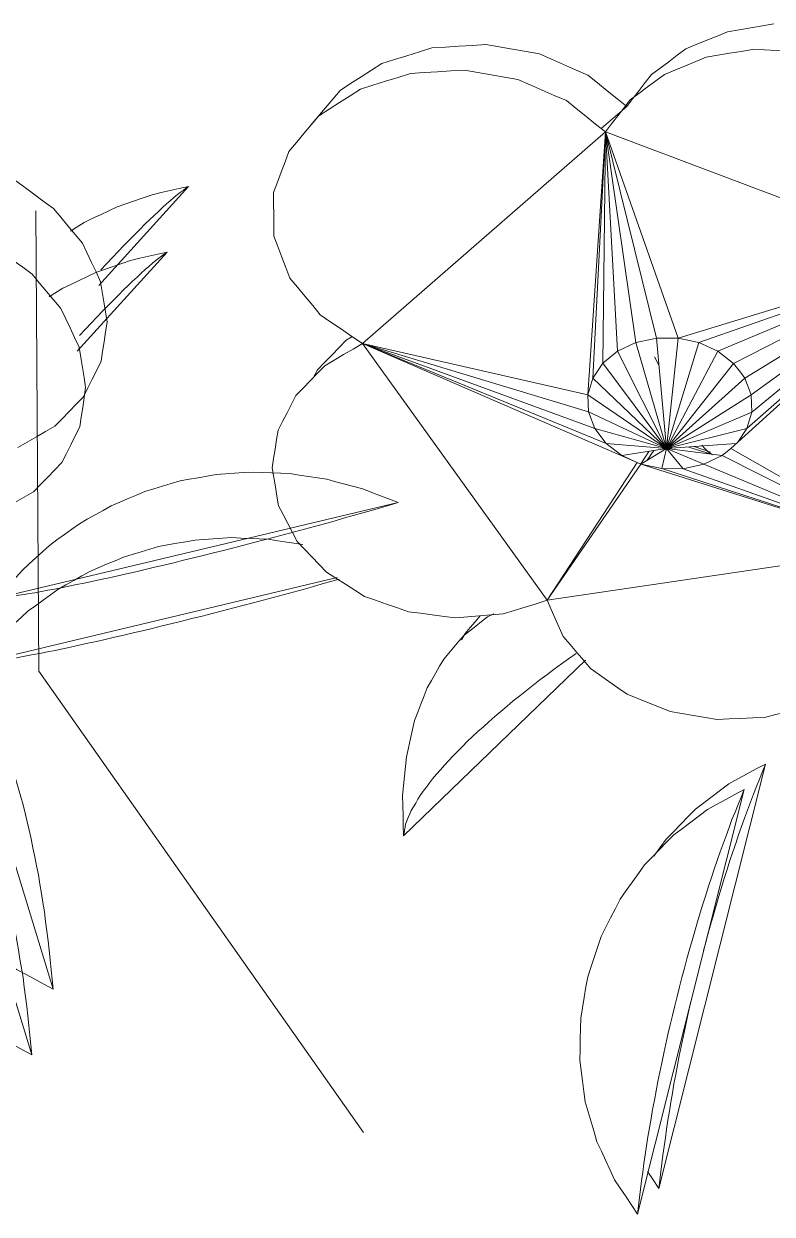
# Model space of a CAD drawing. Header units: metres. Extents: x -18.34 to -13.25, y -25.49 to -16.26.
# Drawn here: x -14.5448 to -14.4685, y -20.1465 to -20.0253 of the extents above; entities that cross this region are included whole.
import ezdxf

# ---------------------------------------------------------------- set-up
doc = ezdxf.new("R2010")
doc.units = ezdxf.units.M
doc.layers.add('Importações nas famílias', color=7, linetype='Continuous', lineweight=5)
doc.layers.add('Vegetação', color=7, linetype='Continuous', lineweight=5)

# ---------------------------------------------------------------- blocks, each defined once
blk = doc.blocks.new('Planta_pergolado_12200 - plantas pergolado_skp_Component_12-V847-Pavimento 02 - Executivo')
at = {"layer": 'Importações nas famílias', "color": 9}
blk.add_line((0.56316, 0.17876), (0.60641, 0.18961), dxfattribs=at)
at = {"layer": 'Importações nas famílias', "color": 9, "flags": 128}
for points in [[(0.60335, 0.18838), (0.60411, 0.18869), (0.60488, 0.189), (0.60564, 0.1893), (0.60641, 0.18961)], [(0.60641, 0.18961), (0.6059, 0.18868), (0.6054, 0.18774), (0.60489, 0.1868), (0.60438, 0.18587)], [(0.60006, 0.18717), (0.60088, 0.18747), (0.6017, 0.18778), (0.60253, 0.18808), (0.60335, 0.18838)], [(0.59657, 0.18599), (0.59744, 0.18629), (0.59831, 0.18658), (0.59919, 0.18688), (0.60006, 0.18717)], [(0.59293, 0.18486), (0.59384, 0.18514), (0.59475, 0.18542), (0.59566, 0.18571), (0.59657, 0.18599)], [(0.60438, 0.18587), (0.60374, 0.18502), (0.6031, 0.18417), (0.60245, 0.18332), (0.60181, 0.18247)], [(0.58917, 0.18378), (0.59011, 0.18405), (0.59105, 0.18432), (0.59199, 0.18459), (0.59293, 0.18486)], [(0.58534, 0.18278), (0.5863, 0.18303), (0.58725, 0.18328), (0.58821, 0.18353), (0.58917, 0.18378)], [(0.58147, 0.18185), (0.58244, 0.18208), (0.58341, 0.18231), (0.58437, 0.18255), (0.58534, 0.18278)], [(0.60181, 0.18247), (0.60104, 0.18172), (0.60027, 0.18097), (0.59951, 0.18023), (0.59874, 0.17948)], [(0.57382, 0.18028), (0.57477, 0.18047), (0.57572, 0.18065), (0.57667, 0.18083), (0.57762, 0.18102)], [(0.57762, 0.18102), (0.57858, 0.18123), (0.57955, 0.18143), (0.58051, 0.18164), (0.58147, 0.18185)], [(0.56655, 0.17915), (0.56744, 0.17928), (0.56833, 0.17941), (0.56922, 0.17953), (0.57012, 0.17966)], [(0.57012, 0.17966), (0.57104, 0.17982), (0.57197, 0.17997), (0.57289, 0.18013), (0.57382, 0.18028)], [(0.59874, 0.17948), (0.59787, 0.17886), (0.597, 0.17823), (0.59613, 0.17761), (0.59525, 0.17699)], [(0.56316, 0.17876), (0.56401, 0.17886), (0.56485, 0.17896), (0.5657, 0.17905), (0.56655, 0.17915)], [(0.56667, 0.17641), (0.5658, 0.177), (0.56492, 0.17759), (0.56404, 0.17818), (0.56316, 0.17876)], [(0.57052, 0.17462), (0.56956, 0.17507), (0.5686, 0.17551), (0.56764, 0.17596), (0.56667, 0.17641)], [(0.59525, 0.17699), (0.5943, 0.1765), (0.59334, 0.17601), (0.59238, 0.17553), (0.59143, 0.17504)], [(0.57461, 0.17343), (0.57359, 0.17373), (0.57257, 0.17402), (0.57154, 0.17432), (0.57052, 0.17462)], [(0.59143, 0.17504), (0.59041, 0.1747), (0.58939, 0.17436), (0.58837, 0.17402), (0.58735, 0.17369)], [(0.57884, 0.17287), (0.57779, 0.17301), (0.57673, 0.17315), (0.57567, 0.17329), (0.57461, 0.17343)], [(0.58735, 0.17369), (0.5863, 0.1735), (0.58524, 0.17332), (0.58418, 0.17314), (0.58313, 0.17296)], [(0.58313, 0.17296), (0.58206, 0.17294), (0.58099, 0.17291), (0.57992, 0.17289), (0.57884, 0.17287)]]:
    blk.add_lwpolyline(points, dxfattribs=at)
blk = doc.blocks.new('Planta_pergolado_12200 - plantas pergolado_skp_Component_12-V849-Pavimento 02 - Executivo')
at = {"layer": 'Importações nas famílias', "color": 9}
blk.add_line((0.64082, 0.18596), (0.6405, 0.18638), dxfattribs=at)
at = {"layer": 'Importações nas famílias', "color": 9, "flags": 128}
blk.add_lwpolyline([(0.64148, 0.1853), (0.64115, 0.18563), (0.64082, 0.18596)], dxfattribs=at)
blk = doc.blocks.new('Planta_pergolado_12200 - plantas pergolado_skp_Component_12-V851-Pavimento 02 - Executivo')
at = {"layer": 'Importações nas famílias', "color": 9}
for p, q in [((0.60168, 0.1549), (0.61958, 0.17345)), ((0.61974, 0.17172), (0.62028, 0.1725)), ((0.62431, 0.16412), (0.62399, 0.16345))]:
    blk.add_line(p, q, dxfattribs=at)
at = {"layer": 'Importações nas famílias', "color": 9, "flags": 128}
for points in [[(0.61757, 0.16879), (0.61811, 0.16952), (0.61866, 0.17025), (0.6192, 0.17099), (0.61974, 0.17172)], [(0.61543, 0.16607), (0.61596, 0.16675), (0.6165, 0.16743), (0.61704, 0.16811), (0.61757, 0.16879)], [(0.61332, 0.16359), (0.61385, 0.16421), (0.61437, 0.16483), (0.6149, 0.16545), (0.61543, 0.16607)], [(0.61129, 0.16138), (0.6118, 0.16194), (0.61231, 0.16249), (0.61281, 0.16304), (0.61332, 0.16359)], [(0.62399, 0.16345), (0.62352, 0.16286), (0.62306, 0.16226), (0.62259, 0.16167), (0.62212, 0.16107)], [(0.60934, 0.15947), (0.60983, 0.15995), (0.61032, 0.16043), (0.6108, 0.16091), (0.61129, 0.16138)], [(0.62212, 0.16107), (0.62151, 0.16055), (0.62091, 0.16004), (0.6203, 0.15952), (0.6197, 0.15901)], [(0.60751, 0.15787), (0.60797, 0.15827), (0.60843, 0.15867), (0.60888, 0.15907), (0.60934, 0.15947)], [(0.6197, 0.15901), (0.61897, 0.15858), (0.61824, 0.15816), (0.61751, 0.15774), (0.61678, 0.15731)], [(0.60581, 0.1566), (0.60623, 0.15692), (0.60666, 0.15723), (0.60709, 0.15755), (0.60751, 0.15787)], [(0.60426, 0.15568), (0.60465, 0.15591), (0.60504, 0.15614), (0.60542, 0.15637), (0.60581, 0.1566)], [(0.61678, 0.15731), (0.61595, 0.15699), (0.61511, 0.15667), (0.61428, 0.15635), (0.61344, 0.15603)], [(0.60288, 0.15511), (0.60322, 0.15525), (0.60357, 0.15539), (0.60392, 0.15553), (0.60426, 0.15568)], [(0.61344, 0.15603), (0.61252, 0.15582), (0.6116, 0.15561), (0.61067, 0.1554), (0.60975, 0.15519)], [(0.60168, 0.1549), (0.60198, 0.15496), (0.60228, 0.15501), (0.60258, 0.15506), (0.60288, 0.15511)], [(0.6058, 0.15481), (0.60477, 0.15484), (0.60374, 0.15486), (0.60271, 0.15488), (0.60168, 0.1549)], [(0.60975, 0.15519), (0.60876, 0.1551), (0.60778, 0.155), (0.60679, 0.15491), (0.6058, 0.15481)]]:
    blk.add_lwpolyline(points, dxfattribs=at)
blk = doc.blocks.new('Planta_pergolado_12200 - plantas pergolado_skp_Component_17-V857-Pavimento 02 - Executivo')
at = {"layer": 'Importações nas famílias', "color": 9}
for p, q in [((0.81532, 0.27461), (0.79593, 0.25328)), ((0.81532, 0.27461), (0.79794, 0.25492)), ((0.81532, 0.27461), (0.79963, 0.25541)), ((0.81532, 0.27461), (0.80138, 0.25534)), ((0.81532, 0.27461), (0.80307, 0.25471)), ((0.81532, 0.27461), (0.80459, 0.25355)), ((0.81532, 0.27461), (0.80583, 0.25195)), ((0.81532, 0.27461), (0.80671, 0.25002)), ((0.80716, 0.24789), (0.81532, 0.27461)), ((0.81532, 0.27461), (0.82816, 0.24049)), ((0.78046, 0.23455), (0.78584, 0.27093)), ((0.79386, 0.24842), (0.78584, 0.27093)), ((0.78584, 0.27093), (0.79387, 0.24623)), ((0.79431, 0.25052), (0.78584, 0.27093)), ((0.79519, 0.25238), (0.78584, 0.27093)), ((0.79593, 0.25328), (0.78584, 0.27093)), ((0.78584, 0.27093), (0.79432, 0.24409)), ((0.79963, 0.25541), (0.79591, 0.24672)), ((0.80138, 0.25534), (0.79591, 0.24672)), ((0.79591, 0.24672), (0.79794, 0.25492)), ((0.79591, 0.24672), (0.80307, 0.25471)), ((0.79794, 0.25492), (0.79656, 0.25397)), ((0.79963, 0.25541), (0.79794, 0.25492)), ((0.80138, 0.25534), (0.79963, 0.25541)), ((0.80307, 0.25471), (0.80138, 0.25534)), ((0.80368, 0.25425), (0.80307, 0.25471)), ((0.79642, 0.25382), (0.79591, 0.24672)), ((0.80459, 0.25355), (0.79591, 0.24672)), ((0.80459, 0.25355), (0.80368, 0.25425)), ((0.80583, 0.25195), (0.80459, 0.25355)), ((0.79519, 0.25238), (0.79431, 0.25052)), ((0.79593, 0.25328), (0.79519, 0.25238)), ((0.79591, 0.24672), (0.79519, 0.25238)), ((0.79591, 0.24672), (0.80583, 0.25195)), ((0.80671, 0.25002), (0.80583, 0.25195)), ((0.79431, 0.25052), (0.79386, 0.24842)), ((0.79591, 0.24672), (0.79431, 0.25052)), ((0.79591, 0.24672), (0.80671, 0.25002)), ((0.80716, 0.24789), (0.80671, 0.25002)), ((0.79591, 0.24672), (0.79386, 0.24842)), ((0.79386, 0.24842), (0.79387, 0.24623)), ((0.79591, 0.24672), (0.80716, 0.24789)), ((0.80716, 0.24569), (0.80716, 0.24789)), ((0.80716, 0.24789), (0.82816, 0.24049)), ((0.79591, 0.24672), (0.79387, 0.24623)), ((0.79387, 0.24623), (0.79432, 0.24409)), ((0.79591, 0.24672), (0.79432, 0.24409)), ((0.79591, 0.24672), (0.7952, 0.24216)), ((0.80716, 0.24569), (0.79591, 0.24672)), ((0.79591, 0.24672), (0.80671, 0.2436)), ((0.79591, 0.24672), (0.80584, 0.24173)), ((0.79591, 0.24672), (0.8046, 0.24023)), ((0.79591, 0.24672), (0.80309, 0.2392)), ((0.79591, 0.24672), (0.8014, 0.2387)), ((0.79591, 0.24672), (0.79965, 0.23877)), ((0.79591, 0.24672), (0.79796, 0.23941)), ((0.79591, 0.24672), (0.79644, 0.24056)), ((0.80707, 0.24527), (0.80671, 0.2436)), ((0.80707, 0.24527), (0.80716, 0.24569)), ((0.80716, 0.24569), (0.82816, 0.24049)), ((0.79432, 0.24409), (0.78046, 0.23455)), ((0.79432, 0.24409), (0.7945, 0.24371)), ((0.78046, 0.23455), (0.7945, 0.24371)), ((0.7945, 0.24371), (0.7952, 0.24216)), ((0.7945, 0.24371), (0.80662, 0.21573)), ((0.80671, 0.2436), (0.80584, 0.24173)), ((0.82816, 0.24049), (0.80671, 0.2436)), ((0.7952, 0.24216), (0.79644, 0.24056)), ((0.80584, 0.24173), (0.8046, 0.24023)), ((0.82816, 0.24049), (0.80584, 0.24173)), ((0.79644, 0.24056), (0.79796, 0.23941)), ((0.79644, 0.24056), (0.80662, 0.21573)), ((0.82816, 0.24049), (0.8014, 0.2387)), ((0.80309, 0.2392), (0.82816, 0.24049)), ((0.8046, 0.24023), (0.80309, 0.2392)), ((0.8046, 0.24023), (0.82816, 0.24049)), ((0.80662, 0.21573), (0.82816, 0.24049)), ((0.79796, 0.23941), (0.79965, 0.23877)), ((0.79796, 0.23941), (0.80662, 0.21573)), ((0.80309, 0.2392), (0.8014, 0.2387)), ((0.79965, 0.23877), (0.8014, 0.2387)), ((0.79965, 0.23877), (0.80662, 0.21573)), ((0.8014, 0.2387), (0.80662, 0.21573)), ((0.80662, 0.21573), (0.78046, 0.23455))]:
    blk.add_line(p, q, dxfattribs=at)
at = {"layer": 'Importações nas famílias', "color": 9, "flags": 128}
for points in [[(0.76971, 0.26129), (0.76941, 0.26015), (0.76911, 0.25901), (0.76882, 0.25786), (0.76852, 0.25672)], [(0.83657, 0.25549), (0.83652, 0.2567), (0.83647, 0.25792), (0.83642, 0.25913), (0.83636, 0.26035)], [(0.76852, 0.25672), (0.76847, 0.25551), (0.76842, 0.2543), (0.76837, 0.25309), (0.76832, 0.25188)], [(0.83577, 0.25077), (0.83597, 0.25195), (0.83617, 0.25313), (0.83637, 0.25431), (0.83657, 0.25549)], [(0.76832, 0.25188), (0.76852, 0.25068), (0.76873, 0.24948), (0.76893, 0.24829), (0.76913, 0.24709)], [(0.83401, 0.24651), (0.83445, 0.24757), (0.83489, 0.24864), (0.83533, 0.2497), (0.83577, 0.25077)], [(0.76913, 0.24709), (0.76957, 0.24599), (0.77002, 0.24489), (0.77046, 0.24379), (0.7709, 0.24269)], [(0.83142, 0.243), (0.83207, 0.24388), (0.83272, 0.24476), (0.83336, 0.24563), (0.83401, 0.24651)], [(0.7709, 0.24269), (0.77155, 0.24176), (0.7722, 0.24083), (0.77285, 0.2399), (0.7735, 0.23897)], [(0.82816, 0.24049), (0.82898, 0.24112), (0.82979, 0.24175), (0.8306, 0.24237), (0.83142, 0.243)], [(0.83135, 0.23651), (0.83055, 0.2375), (0.82976, 0.2385), (0.82896, 0.23949), (0.82816, 0.24049)], [(0.7735, 0.23897), (0.77432, 0.23828), (0.77513, 0.23759), (0.77595, 0.23689), (0.77676, 0.2362)], [(0.83351, 0.23158), (0.83297, 0.23281), (0.83243, 0.23404), (0.83189, 0.23528), (0.83135, 0.23651)], [(0.77676, 0.2362), (0.77768, 0.23578), (0.77861, 0.23537), (0.77953, 0.23496), (0.78046, 0.23455)], [(0.78046, 0.23455), (0.78011, 0.23343), (0.77976, 0.23231), (0.77942, 0.23119), (0.77907, 0.23007)], [(0.83446, 0.22613), (0.83423, 0.22749), (0.83399, 0.22886), (0.83375, 0.23022), (0.83351, 0.23158)], [(0.77907, 0.23007), (0.77897, 0.22886), (0.77887, 0.22766), (0.77877, 0.22645), (0.77867, 0.22525)], [(0.83412, 0.22062), (0.83421, 0.222), (0.83429, 0.22338), (0.83438, 0.22475), (0.83446, 0.22613)], [(0.77867, 0.22525), (0.77882, 0.22404), (0.77897, 0.22284), (0.77913, 0.22163), (0.77928, 0.22043)], [(0.77928, 0.22043), (0.77968, 0.2193), (0.78007, 0.21817), (0.78047, 0.21705), (0.78086, 0.21592)], [(0.83252, 0.21552), (0.83292, 0.2168), (0.83332, 0.21807), (0.83372, 0.21935), (0.83412, 0.22062)], [(0.78086, 0.21592), (0.78148, 0.21495), (0.78209, 0.21399), (0.7827, 0.21302), (0.78331, 0.21205)], [(0.80434, 0.21189), (0.80491, 0.21285), (0.80548, 0.21381), (0.80605, 0.21477), (0.80662, 0.21573)], [(0.80662, 0.21573), (0.80734, 0.21466), (0.80807, 0.21358), (0.8088, 0.21251), (0.80953, 0.21143)], [(0.8298, 0.21127), (0.83048, 0.21233), (0.83116, 0.2134), (0.83184, 0.21446), (0.83252, 0.21552)], [(0.78331, 0.21205), (0.7841, 0.2113), (0.78488, 0.21056), (0.78567, 0.20981), (0.78646, 0.20907)], [(0.80132, 0.20895), (0.80208, 0.20969), (0.80283, 0.21042), (0.80358, 0.21116), (0.80434, 0.21189)], [(0.80953, 0.21143), (0.81047, 0.21066), (0.8114, 0.20989), (0.81234, 0.20911), (0.81328, 0.20834)], [(0.82618, 0.20823), (0.82708, 0.20899), (0.82799, 0.20975), (0.82889, 0.21051), (0.8298, 0.21127)], [(0.78646, 0.20907), (0.78736, 0.20859), (0.78827, 0.20812), (0.78918, 0.20765), (0.79008, 0.20718)], [(0.79778, 0.20712), (0.79867, 0.20758), (0.79955, 0.20804), (0.80044, 0.2085), (0.80132, 0.20895)], [(0.81328, 0.20834), (0.81435, 0.20793), (0.81542, 0.20752), (0.81648, 0.20711), (0.81755, 0.2067)], [(0.82198, 0.20666), (0.82303, 0.20706), (0.82408, 0.20745), (0.82513, 0.20784), (0.82618, 0.20823)], [(0.79008, 0.20718), (0.79105, 0.20701), (0.79201, 0.20685), (0.79298, 0.20668), (0.79395, 0.20651)], [(0.79395, 0.20651), (0.7949, 0.20667), (0.79586, 0.20682), (0.79682, 0.20697), (0.79778, 0.20712)], [(0.81755, 0.2067), (0.81866, 0.20669), (0.81976, 0.20668), (0.82087, 0.20667), (0.82198, 0.20666)]]:
    blk.add_lwpolyline(points, dxfattribs=at)
blk = doc.blocks.new('Planta_pergolado_12200 - plantas pergolado_skp_Component_16-V2145-Pavimento 02 - Executivo')
for name, p in [('Planta_pergolado_12200 - plantas pergolado_skp_Component_17-V857-Pavimento 02 - Executivo', (0.12801, 0.01153)), ('Planta_pergolado_12200 - plantas pergolado_skp_Component_12-V847-Pavimento 02 - Executivo', (0.28278, 0.07654)), ('Planta_pergolado_12200 - plantas pergolado_skp_Component_12-V849-Pavimento 02 - Executivo', (0.28278, 0.07654)), ('Planta_pergolado_12200 - plantas pergolado_skp_Component_12-V851-Pavimento 02 - Executivo', (0.28278, 0.07654))]:
    blk.add_blockref(name, p)
blk = doc.blocks.new('Planta_pergolado_12200 - plantas pergolado_skp_Component_12-V887-Pavimento 02 - Executivo')
at = {"layer": 'Importações nas famílias', "color": 9}
blk.add_line((0.56577, 0.18094), (0.60901, 0.19179), dxfattribs=at)
at = {"layer": 'Importações nas famílias', "color": 9, "flags": 128}
for points in [[(0.60595, 0.19056), (0.60672, 0.19087), (0.60748, 0.19118), (0.60825, 0.19148), (0.60901, 0.19179)], [(0.60901, 0.19179), (0.60851, 0.19086), (0.608, 0.18992), (0.6075, 0.18898), (0.60699, 0.18805)], [(0.60266, 0.18935), (0.60349, 0.18965), (0.60431, 0.18996), (0.60513, 0.19026), (0.60595, 0.19056)], [(0.59918, 0.18817), (0.60005, 0.18847), (0.60092, 0.18876), (0.60179, 0.18906), (0.60266, 0.18935)], [(0.59554, 0.18704), (0.59645, 0.18732), (0.59736, 0.1876), (0.59827, 0.18789), (0.59918, 0.18817)], [(0.60699, 0.18805), (0.60635, 0.1872), (0.6057, 0.18635), (0.60506, 0.1855), (0.60442, 0.18465)], [(0.59178, 0.18596), (0.59272, 0.18623), (0.59366, 0.1865), (0.5946, 0.18677), (0.59554, 0.18704)], [(0.59, 0.18549), (0.59082, 0.18571), (0.59178, 0.18596)], [(0.58408, 0.18403), (0.58505, 0.18426), (0.58588, 0.18446)], [(0.60442, 0.18465), (0.60365, 0.1839), (0.60288, 0.18315), (0.60212, 0.18241), (0.60135, 0.18166)], [(0.57643, 0.18246), (0.57738, 0.18265), (0.57833, 0.18283), (0.57928, 0.18301), (0.58023, 0.1832)], [(0.58023, 0.1832), (0.58119, 0.18341), (0.58215, 0.18361), (0.58312, 0.18382), (0.58408, 0.18403)], [(0.57272, 0.18184), (0.57365, 0.182), (0.57457, 0.18215), (0.5755, 0.18231), (0.57643, 0.18246)], [(0.56577, 0.18094), (0.56661, 0.18104), (0.56746, 0.18114), (0.56831, 0.18123), (0.56916, 0.18133)], [(0.56751, 0.17977), (0.56665, 0.18036), (0.56577, 0.18094)], [(0.56916, 0.18133), (0.57005, 0.18146), (0.57094, 0.18159), (0.57183, 0.18171), (0.57272, 0.18184)], [(0.60135, 0.18166), (0.60048, 0.18104), (0.59961, 0.18042)]]:
    blk.add_lwpolyline(points, dxfattribs=at)
blk = doc.blocks.new('Planta_pergolado_12200 - plantas pergolado_skp_Component_12-V4030-Pavimento 02 - Executivo')
at = {"layer": 'Importações nas famílias', "color": 9}
blk.add_line((0.90508, -0.23772), (0.90443, -0.23734), dxfattribs=at)
at = {"layer": 'Importações nas famílias', "color": 9, "flags": 128}
blk.add_lwpolyline([(0.9069, -0.23927), (0.90629, -0.23875), (0.90569, -0.23824), (0.90508, -0.23772)], dxfattribs=at)
blk = doc.blocks.new('Planta_pergolado_12200 - plantas pergolado_skp_Component_17-V4031-Pavimento 02 - Executivo')
at = {"layer": 'Importações nas famílias', "color": 9}
for p, q in [((0.93105, -0.2222), (0.93194, -0.22266)), ((0.93495, -0.2256), (0.9353, -0.22619)), ((0.95651, -0.25159), (0.95878, -0.2542)), ((0.92236, -0.25562), (0.92363, -0.25645)), ((0.92371, -0.25696), (0.92273, -0.25628)), ((0.9324, -0.25747), (0.93328, -0.25703)), ((0.92332, -0.26291), (0.92408, -0.26052)), ((0.92357, -0.26273), (0.92412, -0.26106))]:
    blk.add_line(p, q, dxfattribs=at)
at = {"layer": 'Importações nas famílias', "color": 9, "flags": 128}
for points in [[(0.93194, -0.22266), (0.93269, -0.2234), (0.93345, -0.22413), (0.9342, -0.22487), (0.93495, -0.2256)], [(0.95679, -0.22194), (0.9577, -0.2227), (0.9586, -0.22346), (0.95951, -0.22422), (0.96041, -0.22498)], [(0.96041, -0.22498), (0.96109, -0.22604), (0.96177, -0.22711), (0.96246, -0.22817), (0.96314, -0.22923)], [(0.96314, -0.22923), (0.96354, -0.23051), (0.96394, -0.23178), (0.96434, -0.23306), (0.96474, -0.23433)], [(0.96474, -0.23433), (0.96482, -0.23571), (0.96491, -0.23708), (0.96499, -0.23846), (0.96508, -0.23984)], [(0.96508, -0.23984), (0.96484, -0.2412), (0.9646, -0.24256), (0.96436, -0.24393), (0.96413, -0.24529)], [(0.96413, -0.24529), (0.96359, -0.24652), (0.96305, -0.24775), (0.96251, -0.24898), (0.96197, -0.25022)], [(0.96197, -0.25022), (0.96117, -0.25121), (0.96037, -0.25221), (0.95958, -0.2532), (0.95878, -0.2542)], [(0.95878, -0.2542), (0.95959, -0.25483), (0.96041, -0.25545), (0.96122, -0.25608), (0.96203, -0.25671)], [(0.96203, -0.25671), (0.96268, -0.25759), (0.96333, -0.25847), (0.96398, -0.25934), (0.96463, -0.26022)], [(0.96463, -0.26022), (0.96507, -0.26128), (0.96551, -0.26235), (0.96594, -0.26341), (0.96638, -0.26448)], [(0.96638, -0.26448), (0.96658, -0.26566), (0.96679, -0.26684), (0.96699, -0.26802), (0.96719, -0.2692)]]:
    blk.add_lwpolyline(points, dxfattribs=at)
blk = doc.blocks.new('Planta_pergolado_12200 - plantas pergolado_skp_Component_16-V4032-Pavimento 02 - Executivo')
for name in ['Planta_pergolado_12200 - plantas pergolado_skp_Component_17-V4031-Pavimento 02 - Executivo', 'Planta_pergolado_12200 - plantas pergolado_skp_Component_12-V4030-Pavimento 02 - Executivo']:
    blk.add_blockref(name, (0, 0))
at = {"extrusion": (0, 0, -1), "zscale": -1, "rotation": 180}
blk.add_blockref('Planta_pergolado_12200 - plantas pergolado_skp_Component_12-V887-Pavimento 02 - Executivo', (-0.28278, -0.07654), dxfattribs=at)
blk = doc.blocks.new('Planta_pergolado_12200 - plantas pergolado_skp_-V4060-Pavimento 02 - Executivo')
at = {"extrusion": (0, 0, -1), "zscale": -1, "rotation": 180}
blk.add_blockref('Planta_pergolado_12200 - plantas pergolado_skp_Component_16-V2145-Pavimento 02 - Executivo', (0, 0), dxfattribs=at)
blk.add_blockref('Planta_pergolado_12200 - plantas pergolado_skp_Component_16-V4032-Pavimento 02 - Executivo', (0, 0))
blk = doc.blocks.new('Planta_pergolado_12200 - plantas pergolado_skp_-V4061-Pavimento 02 - Executivo')
blk.add_blockref('Planta_pergolado_12200 - plantas pergolado_skp_-V4060-Pavimento 02 - Executivo', (0, 0))
blk = doc.blocks.new('Planta_pergolado_12200 - plantas pergolado_skp_Component_12-V1279-Pavimento 02 - Executivo')
at = {"layer": 'Importações nas famílias', "color": 9}
blk.add_line((0.74405, 0.15634), (0.77919, 0.14557), dxfattribs=at)
at = {"layer": 'Importações nas famílias', "color": 9, "flags": 128}
for points in [[(0.74605, 0.1526), (0.74555, 0.15353), (0.74505, 0.15447), (0.74455, 0.1554), (0.74405, 0.15634)], [(0.74405, 0.15634), (0.74504, 0.15624), (0.74602, 0.15614), (0.74701, 0.15605), (0.748, 0.15595)], [(0.748, 0.15595), (0.74897, 0.15583), (0.74995, 0.1557), (0.75092, 0.15557), (0.7519, 0.15545)], [(0.7519, 0.15545), (0.75285, 0.15529), (0.75379, 0.15514), (0.75474, 0.15498), (0.75569, 0.15483)], [(0.75569, 0.15483), (0.75661, 0.15465), (0.75752, 0.15446), (0.75844, 0.15428), (0.75935, 0.1541)], [(0.75935, 0.1541), (0.76022, 0.15389), (0.76109, 0.15369), (0.76196, 0.15348), (0.76283, 0.15327)], [(0.76283, 0.15327), (0.76364, 0.15304), (0.76445, 0.15281), (0.76527, 0.15258), (0.76608, 0.15235)], [(0.74845, 0.1492), (0.74785, 0.15005), (0.74725, 0.1509), (0.74665, 0.15175), (0.74605, 0.1526)], [(0.76608, 0.15235), (0.76683, 0.1521), (0.76758, 0.15185), (0.76833, 0.1516), (0.76908, 0.15136)], [(0.76908, 0.15136), (0.76976, 0.15109), (0.77044, 0.15082), (0.77111, 0.15055), (0.77179, 0.15029)], [(0.75119, 0.14622), (0.75051, 0.14696), (0.74982, 0.14771), (0.74914, 0.14845), (0.74845, 0.1492)], [(0.77179, 0.15029), (0.77239, 0.15001), (0.77299, 0.14972), (0.77358, 0.14944), (0.77418, 0.14916)], [(0.77418, 0.14916), (0.77469, 0.14887), (0.7752, 0.14858), (0.77572, 0.14828), (0.77623, 0.14799)], [(0.77623, 0.14799), (0.77665, 0.14769), (0.77707, 0.14739), (0.77748, 0.14709), (0.7779, 0.14679)], [(0.7779, 0.14679), (0.77823, 0.14648), (0.77855, 0.14618), (0.77887, 0.14587), (0.77919, 0.14557)], [(0.75421, 0.14373), (0.75345, 0.14435), (0.7527, 0.14497), (0.75195, 0.1456), (0.75119, 0.14622)], [(0.77919, 0.14557), (0.77857, 0.14498), (0.77794, 0.14439), (0.77732, 0.1438), (0.7767, 0.14321)], [(0.75743, 0.14179), (0.75662, 0.14227), (0.75582, 0.14276), (0.75501, 0.14324), (0.75421, 0.14373)], [(0.7767, 0.14321), (0.77599, 0.14276), (0.77529, 0.14231), (0.77458, 0.14186), (0.77388, 0.14141)], [(0.76077, 0.14044), (0.75994, 0.14078), (0.7591, 0.14112), (0.75826, 0.14145), (0.75743, 0.14179)], [(0.77388, 0.14141), (0.77311, 0.14111), (0.77234, 0.14081), (0.77157, 0.14051), (0.7708, 0.14021)], [(0.76417, 0.13972), (0.76332, 0.1399), (0.76247, 0.14008), (0.76162, 0.14026), (0.76077, 0.14044)], [(0.76754, 0.13964), (0.7667, 0.13966), (0.76586, 0.13968), (0.76502, 0.1397), (0.76417, 0.13972)], [(0.7708, 0.14021), (0.76999, 0.14007), (0.76917, 0.13993), (0.76836, 0.13978), (0.76754, 0.13964)]]:
    blk.add_lwpolyline(points, dxfattribs=at)
blk = doc.blocks.new('Planta_pergolado_12200 - plantas pergolado_skp_Component_12-V1305-Pavimento 02 - Executivo')
at = {"layer": 'Importações nas famílias', "color": 9}
blk.add_line((0.91078, 0.22468), (0.90202, 0.18791), dxfattribs=at)
at = {"layer": 'Importações nas famílias', "color": 9, "flags": 128}
for points in [[(0.90958, 0.2212), (0.90985, 0.22218), (0.91013, 0.22315), (0.9104, 0.22412), (0.91062, 0.22488)], [(0.90847, 0.21714), (0.90875, 0.21815), (0.90903, 0.21917), (0.9093, 0.22019), (0.90958, 0.2212)], [(0.91414, 0.22118), (0.91425, 0.2205), (0.91439, 0.21956), (0.91454, 0.21863), (0.91468, 0.21769)], [(0.90739, 0.21298), (0.90766, 0.21402), (0.90793, 0.21506), (0.9082, 0.2161), (0.90847, 0.21714)], [(0.91468, 0.21769), (0.91472, 0.21674), (0.91477, 0.2158), (0.91481, 0.21486), (0.91485, 0.21392)], [(0.91485, 0.21392), (0.91479, 0.21298), (0.91472, 0.21204), (0.91466, 0.2111), (0.9146, 0.21017)], [(0.90634, 0.20885), (0.9066, 0.20988), (0.90686, 0.21092), (0.90712, 0.21195), (0.90739, 0.21298)], [(0.9146, 0.21017), (0.91443, 0.20925), (0.91427, 0.20832), (0.9141, 0.2074), (0.91393, 0.20648)], [(0.90536, 0.20483), (0.90561, 0.20583), (0.90585, 0.20684), (0.9061, 0.20785), (0.90634, 0.20885)], [(0.91393, 0.20648), (0.91367, 0.20559), (0.9134, 0.20469), (0.91313, 0.2038), (0.91287, 0.2029)], [(0.90447, 0.20102), (0.9047, 0.20197), (0.90492, 0.20292), (0.90514, 0.20388), (0.90536, 0.20483)], [(0.91287, 0.2029), (0.9125, 0.20204), (0.91214, 0.20118), (0.91177, 0.20033), (0.91141, 0.19947)], [(0.9037, 0.1975), (0.90389, 0.19838), (0.90409, 0.19926), (0.90428, 0.20014), (0.90447, 0.20102)], [(0.91141, 0.19947), (0.91095, 0.19865), (0.91049, 0.19784), (0.91003, 0.19703), (0.90957, 0.19622)], [(0.90305, 0.19436), (0.90321, 0.19515), (0.90337, 0.19593), (0.90354, 0.19671), (0.9037, 0.1975)], [(0.90957, 0.19622), (0.90902, 0.19546), (0.90847, 0.1947), (0.90792, 0.19394), (0.90738, 0.19318)], [(0.90255, 0.19168), (0.90267, 0.19235), (0.9028, 0.19302), (0.90293, 0.19369), (0.90305, 0.19436)], [(0.90738, 0.19318), (0.90674, 0.19249), (0.90611, 0.19179), (0.90548, 0.1911), (0.90485, 0.1904)], [(0.9022, 0.18951), (0.90229, 0.19005), (0.90238, 0.19059), (0.90246, 0.19114), (0.90255, 0.19168)], [(0.90485, 0.1904), (0.90414, 0.18978), (0.90344, 0.18916), (0.90273, 0.18853), (0.90202, 0.18791)], [(0.90202, 0.18791), (0.90207, 0.18831), (0.90211, 0.18871), (0.90216, 0.18911), (0.9022, 0.18951)]]:
    blk.add_lwpolyline(points, dxfattribs=at)
blk = doc.blocks.new('Planta_pergolado_12200 - plantas pergolado_skp_Component_12-V1282-Pavimento 02 - Executivo')
at = {"layer": 'Importações nas famílias', "color": 9}
for p, q in [((0.82581, 0.17013), (0.81572, 0.16098)), ((0.79807, 0.14499), (0.79548, 0.14263))]:
    blk.add_line(p, q, dxfattribs=at)
at = {"layer": 'Importações nas famílias', "color": 9, "flags": 128}
for points in [[(0.82581, 0.17013), (0.8256, 0.1692), (0.82538, 0.16828), (0.82517, 0.16735), (0.82495, 0.16642)], [(0.82499, 0.16902), (0.8252, 0.1693), (0.8254, 0.16958), (0.82561, 0.16985), (0.82581, 0.17013)], [(0.8237, 0.16753), (0.82402, 0.1679), (0.82434, 0.16828), (0.82467, 0.16865), (0.82499, 0.16902)], [(0.82195, 0.1657), (0.82239, 0.16616), (0.82283, 0.16662), (0.82326, 0.16707), (0.8237, 0.16753)], [(0.82495, 0.16642), (0.82464, 0.16553), (0.82434, 0.16464), (0.82403, 0.16375), (0.82372, 0.16286)], [(0.81981, 0.16357), (0.82034, 0.1641), (0.82088, 0.16464), (0.82142, 0.16517), (0.82195, 0.1657)], [(0.81731, 0.16119), (0.81793, 0.16179), (0.81856, 0.16238), (0.81918, 0.16298), (0.81981, 0.16357)], [(0.82372, 0.16286), (0.82332, 0.16202), (0.82292, 0.16117), (0.82252, 0.16033), (0.82212, 0.15949)], [(0.82212, 0.15949), (0.82163, 0.1587), (0.82126, 0.1581)], [(0.79548, 0.14263), (0.79624, 0.14324), (0.79701, 0.14384), (0.79777, 0.14444)], [(0.79822, 0.14293), (0.79731, 0.14283), (0.79639, 0.14273), (0.79548, 0.14263)]]:
    blk.add_lwpolyline(points, dxfattribs=at)
blk = doc.blocks.new('Planta_pergolado_12200 - plantas pergolado_skp_Component_17-V4262-Pavimento 02 - Executivo')
at = {"layer": 'Importações nas famílias', "color": 9, "flags": 128}
for points in [[(0.91951, -0.19373), (0.91898, -0.19278), (0.91844, -0.19184), (0.9179, -0.19089), (0.91736, -0.18994)], [(0.9445, -0.18976), (0.9438, -0.19072), (0.94309, -0.19167), (0.94239, -0.19263), (0.94168, -0.19358)], [(0.9225, -0.19663), (0.92176, -0.1959), (0.92101, -0.19518), (0.92026, -0.19445), (0.91951, -0.19373)], [(0.94168, -0.19358), (0.9408, -0.19432), (0.93993, -0.19506), (0.93905, -0.19579), (0.93818, -0.19653)], [(0.92612, -0.19844), (0.92522, -0.19799), (0.92431, -0.19753), (0.92341, -0.19708), (0.9225, -0.19663)], [(0.93818, -0.19653), (0.93719, -0.19699), (0.93621, -0.19746), (0.93522, -0.19792), (0.93424, -0.19839)], [(0.93013, -0.19904), (0.92913, -0.19889), (0.92812, -0.19874), (0.92712, -0.19859), (0.92612, -0.19844)], [(0.93424, -0.19839), (0.93321, -0.19855), (0.93218, -0.19871), (0.93115, -0.19888), (0.93013, -0.19904)]]:
    blk.add_lwpolyline(points, dxfattribs=at)
blk = doc.blocks.new('Planta_pergolado_12200 - plantas pergolado_skp_Component_16-V4263-Pavimento 02 - Executivo')
blk.add_blockref('Planta_pergolado_12200 - plantas pergolado_skp_Component_17-V4262-Pavimento 02 - Executivo', (0, 0))
at = {"extrusion": (0, 0, -1), "rotation": 180}
for name, p, zscale in [('Planta_pergolado_12200 - plantas pergolado_skp_Component_12-V1279-Pavimento 02 - Executivo', (-0.11813, -0.03721), -1.000000000000001), ('Planta_pergolado_12200 - plantas pergolado_skp_Component_12-V1282-Pavimento 02 - Executivo', (-0.11813, -0.03721), -1), ('Planta_pergolado_12200 - plantas pergolado_skp_Component_12-V1305-Pavimento 02 - Executivo', (0, 0), -1)]:
    blk.add_blockref(name, p, dxfattribs=dict(at, zscale=zscale))
blk = doc.blocks.new('Planta_pergolado_12200 - plantas pergolado_skp_Component_12-V1281-Pavimento 02 - Executivo')
at = {"layer": 'Importações nas famílias', "color": 9}
blk.add_line((0.79361, 0.19151), (0.78389, 0.1507), dxfattribs=at)
at = {"layer": 'Importações nas famílias', "color": 9, "flags": 128}
for points in [[(0.79254, 0.18789), (0.79281, 0.18879), (0.79308, 0.1897), (0.79334, 0.19061), (0.79361, 0.19151)], [(0.79361, 0.19151), (0.79395, 0.19062), (0.7943, 0.18972), (0.79464, 0.18882), (0.79499, 0.18792)], [(0.79145, 0.184), (0.79172, 0.18497), (0.792, 0.18594), (0.79227, 0.18692), (0.79254, 0.18789)], [(0.79499, 0.18792), (0.79523, 0.187), (0.79548, 0.18608), (0.79573, 0.18515), (0.79597, 0.18423)], [(0.79034, 0.17993), (0.79062, 0.18094), (0.79089, 0.18196), (0.79117, 0.18298), (0.79145, 0.184)], [(0.79597, 0.18423), (0.79612, 0.18329), (0.79626, 0.18236), (0.7964, 0.18142), (0.79655, 0.18048)], [(0.78925, 0.17578), (0.78952, 0.17681), (0.7898, 0.17785), (0.79007, 0.17889), (0.79034, 0.17993)], [(0.79655, 0.18048), (0.79659, 0.17954), (0.79663, 0.17859), (0.79667, 0.17765), (0.79671, 0.17671)], [(0.79671, 0.17671), (0.79665, 0.17577), (0.79659, 0.17483), (0.79653, 0.17389), (0.79646, 0.17296)], [(0.78821, 0.17164), (0.78847, 0.17268), (0.78873, 0.17371), (0.78899, 0.17474), (0.78925, 0.17578)], [(0.79646, 0.17296), (0.7963, 0.17204), (0.79613, 0.17111), (0.79597, 0.17019), (0.7958, 0.16927)], [(0.78723, 0.16762), (0.78747, 0.16863), (0.78772, 0.16963), (0.78796, 0.17064), (0.78821, 0.17164)], [(0.7958, 0.16927), (0.79553, 0.16838), (0.79527, 0.16748), (0.795, 0.16659), (0.79473, 0.16569)], [(0.78634, 0.16381), (0.78656, 0.16476), (0.78678, 0.16571), (0.78701, 0.16667), (0.78723, 0.16762)], [(0.79473, 0.16569), (0.79437, 0.16483), (0.794, 0.16398), (0.79364, 0.16312), (0.79327, 0.16226)], [(0.78556, 0.16029), (0.78576, 0.16117), (0.78595, 0.16205), (0.78615, 0.16293), (0.78634, 0.16381)], [(0.79327, 0.16226), (0.79281, 0.16145), (0.79235, 0.16063), (0.7919, 0.15982), (0.79144, 0.15901)], [(0.78492, 0.15715), (0.78508, 0.15794), (0.78524, 0.15872), (0.7854, 0.15951), (0.78556, 0.16029)], [(0.79144, 0.15901), (0.79089, 0.15825), (0.79034, 0.15749), (0.78979, 0.15673), (0.78924, 0.15597)], [(0.78441, 0.15447), (0.78454, 0.15514), (0.78467, 0.15581), (0.78479, 0.15648), (0.78492, 0.15715)], [(0.78924, 0.15597), (0.78861, 0.15528), (0.78798, 0.15458), (0.78735, 0.15389), (0.78672, 0.1532)], [(0.78407, 0.1523), (0.78416, 0.15284), (0.78424, 0.15338), (0.78433, 0.15393), (0.78441, 0.15447)], [(0.78672, 0.1532), (0.78601, 0.15257), (0.7853, 0.15195), (0.78459, 0.15132), (0.78389, 0.1507)], [(0.78389, 0.1507), (0.78393, 0.1511), (0.78398, 0.1515), (0.78402, 0.1519), (0.78407, 0.1523)]]:
    blk.add_lwpolyline(points, dxfattribs=at)
blk = doc.blocks.new('Planta_pergolado_12200 - plantas pergolado_skp_Component_17-V1284-Pavimento 02 - Executivo')
at = {"layer": 'Importações nas famílias', "color": 9, "flags": 128}
for points in [[(0.81199, 0.16183), (0.81099, 0.16168), (0.80999, 0.16153), (0.80899, 0.16138), (0.80799, 0.16123)], [(0.8161, 0.16118), (0.81508, 0.16134), (0.81405, 0.1615), (0.81302, 0.16167), (0.81199, 0.16183)], [(0.80799, 0.16123), (0.80709, 0.16078), (0.80618, 0.16033), (0.80528, 0.15987), (0.80437, 0.15942)], [(0.82004, 0.15932), (0.81906, 0.15978), (0.81807, 0.16025), (0.81709, 0.16071), (0.8161, 0.16118)], [(0.80437, 0.15942), (0.80362, 0.1587), (0.80288, 0.15797), (0.80213, 0.15725), (0.80138, 0.15652)], [(0.82355, 0.15638), (0.82267, 0.15711), (0.82179, 0.15785), (0.82092, 0.15858), (0.82004, 0.15932)], [(0.80138, 0.15652), (0.80084, 0.15557), (0.8003, 0.15463), (0.79976, 0.15368), (0.79922, 0.15273)], [(0.82637, 0.15255), (0.82566, 0.15351), (0.82496, 0.15446), (0.82425, 0.15542), (0.82355, 0.15638)]]:
    blk.add_lwpolyline(points, dxfattribs=at)
blk = doc.blocks.new('Planta_pergolado_12200 - plantas pergolado_skp_Component_16-V4251-Pavimento 02 - Executivo')
at = {"extrusion": (0, 0, -1), "rotation": 180}
for name, zscale in [('Planta_pergolado_12200 - plantas pergolado_skp_Component_17-V1284-Pavimento 02 - Executivo', -1), ('Planta_pergolado_12200 - plantas pergolado_skp_Component_12-V1279-Pavimento 02 - Executivo', -1.000000000000001), ('Planta_pergolado_12200 - plantas pergolado_skp_Component_12-V1282-Pavimento 02 - Executivo', -1), ('Planta_pergolado_12200 - plantas pergolado_skp_Component_12-V1281-Pavimento 02 - Executivo', -1)]:
    blk.add_blockref(name, (0, 0), dxfattribs=dict(at, zscale=zscale))
blk = doc.blocks.new('Planta_pergolado_12200 - plantas pergolado_skp_-V4292-Pavimento 02 - Executivo')
at = {"layer": 'Importações nas famílias', "color": 9}
for p, q in [((0.90125, -0.19428), (0.94812, -0.19396)), ((0.85427, -0.22735), (0.90125, -0.19428))]:
    blk.add_line(p, q, dxfattribs=at)
for name, p in [('Planta_pergolado_12200 - plantas pergolado_skp_Component_16-V4263-Pavimento 02 - Executivo', (0, 0)), ('Planta_pergolado_12200 - plantas pergolado_skp_Component_16-V4251-Pavimento 02 - Executivo', (0.12482, -0.03939))]:
    blk.add_blockref(name, p)
blk = doc.blocks.new('Planta_pergolado_12200 - plantas pergolado_skp_-V4293-Pavimento 02 - Executivo')
blk.add_blockref('Planta_pergolado_12200 - plantas pergolado_skp_-V4292-Pavimento 02 - Executivo', (0, 0))
blk = doc.blocks.new('Planta_pergolado_12200 - Planta_pergolado_12200-V4294-Pavimento 02 - Executivo')
for name in ['Planta_pergolado_12200 - plantas pergolado_skp_-V4293-Pavimento 02 - Executivo', 'Planta_pergolado_12200 - plantas pergolado_skp_-V4061-Pavimento 02 - Executivo']:
    blk.add_blockref(name, (0, 0))

msp = doc.modelspace()

# ---------------------------------------------------------------- block references
at = {"layer": 'Vegetação', "color": 9, "rotation": 89.99999999999997}
msp.add_blockref('Planta_pergolado_12200 - Planta_pergolado_12200-V4294-Pavimento 02 - Executivo', (-14.73752, -20.99245), dxfattribs=at)

doc.saveas('drawing.dxf')
